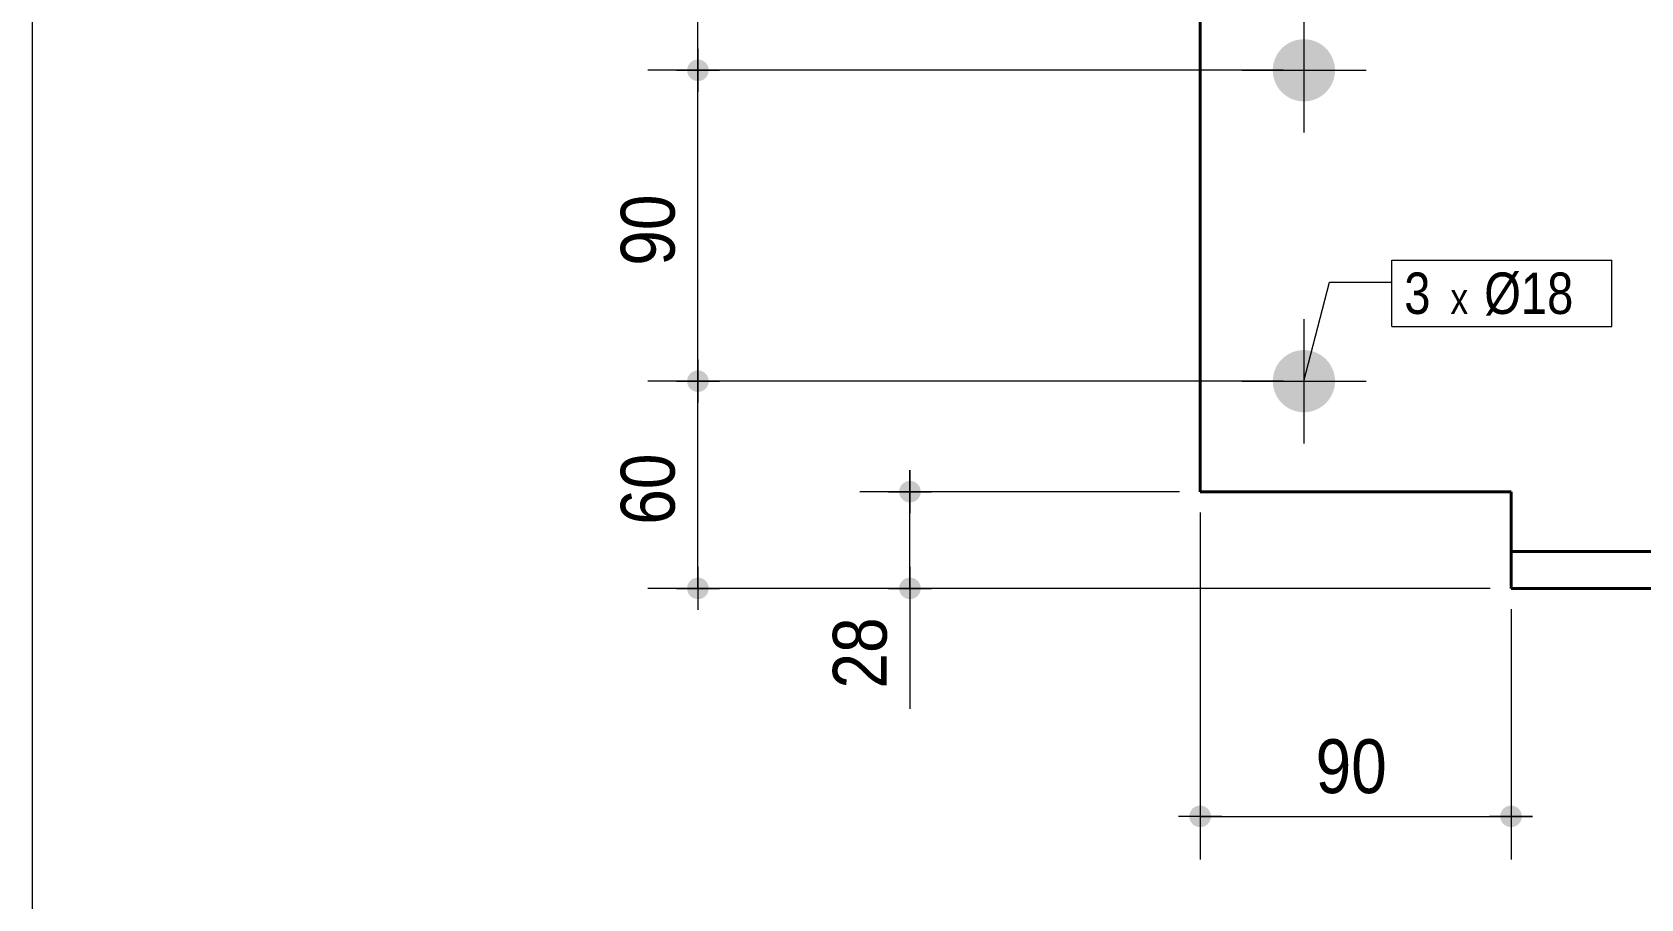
# Model space of a CAD drawing. Header units: millimetres. Extents: x 2 to 287, y 5 to 195.
# Drawn here: x 5 to 82.6, y 74.2 to 116.1 of the extents above; entities that cross this region are included whole.
import ezdxf

# ---------------------------------------------------------------- set-up
doc = ezdxf.new("R2010")
doc.units = ezdxf.units.MM
for name, color, linetype, lineweight in [('Boulon', 7, 'Continuous', 0), ('Cotation', 7, 'Continuous', 0), ('Désignation boulon', 3, 'Continuous', 0), ('Feuille dessin', 5, 'Continuous', 0), ('Piece', 2, 'Continuous', 0)]:
    doc.layers.add(name, color=color, linetype=linetype, lineweight=lineweight)
doc.styles.add('ARIAL', font='ARIAL.TTF')
doc.styles.add('COMIC_SANS_MS', font='COMIC.TTF')

# ---------------------------------------------------------------- blocks, each defined once
blk = doc.blocks.new('*A1')
at = {"layer": 'Boulon'}
for points in [[(64.853, 129.266), (64.855, 129.303), (64.857, 129.34), (64.86, 129.376), (64.864, 129.413), (64.869, 129.449), (64.875, 129.486), (64.882, 129.522), (64.889, 129.558), (64.898, 129.594), (64.907, 129.629), (64.917, 129.665), (64.929, 129.7), (64.941, 129.735), (64.953, 129.769), (64.967, 129.803), (64.982, 129.837), (64.997, 129.871), (65.013, 129.904), (65.03, 129.936), (65.048, 129.969), (65.066, 130), (65.086, 130.032), (65.106, 130.063), (65.126, 130.093), (65.148, 130.123), (65.17, 130.152), (65.193, 130.181), (65.217, 130.209), (65.241, 130.237), (65.266, 130.264), (65.292, 130.29), (65.319, 130.316), (65.345, 130.341), (65.373, 130.365), (65.401, 130.389), (65.43, 130.412), (65.459, 130.434), (65.489, 130.456), (65.519, 130.477), (65.55, 130.497), (65.582, 130.516), (65.613, 130.534), (65.646, 130.552), (65.678, 130.569), (65.711, 130.585), (65.745, 130.601), (65.779, 130.615), (65.813, 130.629), (65.847, 130.642), (65.882, 130.654), (65.917, 130.665), (65.953, 130.675), (65.988, 130.684), (66.024, 130.693), (66.06, 130.701), (66.096, 130.707), (66.133, 130.713), (66.169, 130.718), (66.206, 130.722), (66.242, 130.725), (66.279, 130.728), (66.316, 130.729), (66.353, 130.729), (66.39, 130.729), (66.426, 130.728), (66.463, 130.725), (66.5, 130.722), (66.536, 130.718), (66.573, 130.713), (66.609, 130.707), (66.645, 130.701), (66.681, 130.693), (66.717, 130.684), (66.753, 130.675), (66.788, 130.665), (66.823, 130.654), (66.858, 130.642), (66.893, 130.629), (66.927, 130.615), (66.961, 130.601), (66.994, 130.585), (67.027, 130.569), (67.06, 130.552), (67.092, 130.534), (67.124, 130.516), (67.155, 130.497), (67.186, 130.477), (67.217, 130.456), (67.246, 130.434), (67.276, 130.412), (67.304, 130.389), (67.333, 130.365), (67.36, 130.341), (67.387, 130.316), (67.413, 130.29), (67.439, 130.264), (67.464, 130.237), (67.489, 130.209), (67.512, 130.181), (67.535, 130.152), (67.558, 130.123), (67.579, 130.093), (67.6, 130.063), (67.62, 130.032), (67.639, 130), (67.658, 129.969), (67.676, 129.936), (67.693, 129.904), (67.709, 129.871), (67.724, 129.837), (67.739, 129.803), (67.752, 129.769), (67.765, 129.735), (67.777, 129.7), (67.788, 129.665), (67.798, 129.629), (67.808, 129.594), (67.816, 129.558), (67.824, 129.522), (67.831, 129.486), (67.837, 129.449), (67.842, 129.413), (67.846, 129.376), (67.849, 129.34), (67.851, 129.303), (67.852, 129.266), (67.853, 129.229), (67.852, 129.193), (67.851, 129.156), (67.849, 129.119), (67.846, 129.082), (67.842, 129.046), (67.837, 129.009), (67.831, 128.973), (67.824, 128.937), (67.816, 128.901), (67.808, 128.865), (67.798, 128.829), (67.788, 128.794), (67.777, 128.759), (67.765, 128.724), (67.752, 128.689), (67.739, 128.655), (67.724, 128.621), (67.709, 128.588), (67.693, 128.555), (67.676, 128.522), (67.658, 128.49), (67.639, 128.458), (67.62, 128.427), (67.6, 128.396), (67.579, 128.366), (67.558, 128.336), (67.535, 128.306), (67.512, 128.278), (67.489, 128.25), (67.464, 128.222), (67.439, 128.195), (67.413, 128.169), (67.387, 128.143), (67.36, 128.118), (67.333, 128.094), (67.304, 128.07), (67.276, 128.047), (67.246, 128.025), (67.217, 128.003), (67.186, 127.982), (67.155, 127.962), (67.124, 127.943), (67.092, 127.924), (67.06, 127.906), (67.027, 127.889), (66.994, 127.873), (66.961, 127.858), (66.927, 127.844), (66.893, 127.83), (66.858, 127.817), (66.823, 127.805), (66.788, 127.794), (66.753, 127.784), (66.717, 127.774), (66.681, 127.766), (66.645, 127.758), (66.609, 127.751), (66.573, 127.746), (66.536, 127.741), (66.5, 127.737), (66.463, 127.733), (66.426, 127.731), (66.39, 127.73), (66.353, 127.729), (66.316, 127.73), (66.279, 127.731), (66.242, 127.733), (66.206, 127.737), (66.169, 127.741), (66.133, 127.746), (66.096, 127.751), (66.06, 127.758), (66.024, 127.766), (65.988, 127.774), (65.953, 127.784), (65.917, 127.794), (65.882, 127.805), (65.847, 127.817), (65.813, 127.83), (65.779, 127.844), (65.745, 127.858), (65.711, 127.873), (65.678, 127.889), (65.646, 127.906), (65.613, 127.924), (65.582, 127.943), (65.55, 127.962), (65.519, 127.982), (65.489, 128.003), (65.459, 128.025), (65.43, 128.047), (65.401, 128.07), (65.373, 128.094), (65.345, 128.118), (65.319, 128.143), (65.292, 128.169), (65.266, 128.195), (65.241, 128.222), (65.217, 128.25), (65.193, 128.278), (65.17, 128.306), (65.148, 128.336), (65.126, 128.366), (65.106, 128.396), (65.086, 128.427), (65.066, 128.458), (65.048, 128.49), (65.03, 128.522), (65.013, 128.555), (64.997, 128.588), (64.982, 128.621), (64.967, 128.655), (64.953, 128.689), (64.941, 128.724), (64.929, 128.759), (64.917, 128.794), (64.907, 128.829), (64.898, 128.865), (64.889, 128.901), (64.882, 128.937), (64.875, 128.973), (64.869, 129.009), (64.864, 129.046), (64.86, 129.082), (64.857, 129.119), (64.855, 129.156), (64.853, 129.193), (64.853, 129.229)], [(64.853, 114.266), (64.855, 114.303), (64.857, 114.34), (64.86, 114.376), (64.864, 114.413), (64.869, 114.449), (64.875, 114.486), (64.882, 114.522), (64.889, 114.558), (64.898, 114.594), (64.907, 114.629), (64.917, 114.665), (64.929, 114.7), (64.941, 114.735), (64.953, 114.769), (64.967, 114.803), (64.982, 114.837), (64.997, 114.871), (65.013, 114.904), (65.03, 114.936), (65.048, 114.969), (65.066, 115), (65.086, 115.032), (65.106, 115.063), (65.126, 115.093), (65.148, 115.123), (65.17, 115.152), (65.193, 115.181), (65.217, 115.209), (65.241, 115.237), (65.266, 115.264), (65.292, 115.29), (65.319, 115.316), (65.345, 115.341), (65.373, 115.365), (65.401, 115.389), (65.43, 115.412), (65.459, 115.434), (65.489, 115.456), (65.519, 115.477), (65.55, 115.497), (65.582, 115.516), (65.613, 115.534), (65.646, 115.552), (65.678, 115.569), (65.711, 115.585), (65.745, 115.601), (65.779, 115.615), (65.813, 115.629), (65.847, 115.642), (65.882, 115.654), (65.917, 115.665), (65.953, 115.675), (65.988, 115.684), (66.024, 115.693), (66.06, 115.701), (66.096, 115.707), (66.133, 115.713), (66.169, 115.718), (66.206, 115.722), (66.242, 115.725), (66.279, 115.728), (66.316, 115.729), (66.353, 115.729), (66.39, 115.729), (66.426, 115.728), (66.463, 115.725), (66.5, 115.722), (66.536, 115.718), (66.573, 115.713), (66.609, 115.707), (66.645, 115.701), (66.681, 115.693), (66.717, 115.684), (66.753, 115.675), (66.788, 115.665), (66.823, 115.654), (66.858, 115.642), (66.893, 115.629), (66.927, 115.615), (66.961, 115.601), (66.994, 115.585), (67.027, 115.569), (67.06, 115.552), (67.092, 115.534), (67.124, 115.516), (67.155, 115.497), (67.186, 115.477), (67.217, 115.456), (67.246, 115.434), (67.276, 115.412), (67.304, 115.389), (67.333, 115.365), (67.36, 115.341), (67.387, 115.316), (67.413, 115.29), (67.439, 115.264), (67.464, 115.237), (67.489, 115.209), (67.512, 115.181), (67.535, 115.152), (67.558, 115.123), (67.579, 115.093), (67.6, 115.063), (67.62, 115.032), (67.639, 115), (67.658, 114.969), (67.676, 114.936), (67.693, 114.904), (67.709, 114.871), (67.724, 114.837), (67.739, 114.803), (67.752, 114.769), (67.765, 114.735), (67.777, 114.7), (67.788, 114.665), (67.798, 114.629), (67.808, 114.594), (67.816, 114.558), (67.824, 114.522), (67.831, 114.486), (67.837, 114.449), (67.842, 114.413), (67.846, 114.376), (67.849, 114.34), (67.851, 114.303), (67.852, 114.266), (67.853, 114.229), (67.852, 114.193), (67.851, 114.156), (67.849, 114.119), (67.846, 114.082), (67.842, 114.046), (67.837, 114.009), (67.831, 113.973), (67.824, 113.937), (67.816, 113.901), (67.808, 113.865), (67.798, 113.829), (67.788, 113.794), (67.777, 113.759), (67.765, 113.724), (67.752, 113.689), (67.739, 113.655), (67.724, 113.621), (67.709, 113.588), (67.693, 113.555), (67.676, 113.522), (67.658, 113.49), (67.639, 113.458), (67.62, 113.427), (67.6, 113.396), (67.579, 113.366), (67.558, 113.336), (67.535, 113.306), (67.512, 113.278), (67.489, 113.25), (67.464, 113.222), (67.439, 113.195), (67.413, 113.169), (67.387, 113.143), (67.36, 113.118), (67.333, 113.094), (67.304, 113.07), (67.276, 113.047), (67.246, 113.025), (67.217, 113.003), (67.186, 112.982), (67.155, 112.962), (67.124, 112.943), (67.092, 112.924), (67.06, 112.906), (67.027, 112.889), (66.994, 112.873), (66.961, 112.858), (66.927, 112.844), (66.893, 112.83), (66.858, 112.817), (66.823, 112.805), (66.788, 112.794), (66.753, 112.784), (66.717, 112.774), (66.681, 112.766), (66.645, 112.758), (66.609, 112.751), (66.573, 112.746), (66.536, 112.741), (66.5, 112.737), (66.463, 112.733), (66.426, 112.731), (66.39, 112.73), (66.353, 112.729), (66.316, 112.73), (66.279, 112.731), (66.242, 112.733), (66.206, 112.737), (66.169, 112.741), (66.133, 112.746), (66.096, 112.751), (66.06, 112.758), (66.024, 112.766), (65.988, 112.774), (65.953, 112.784), (65.917, 112.794), (65.882, 112.805), (65.847, 112.817), (65.813, 112.83), (65.779, 112.844), (65.745, 112.858), (65.711, 112.873), (65.678, 112.889), (65.646, 112.906), (65.613, 112.924), (65.582, 112.943), (65.55, 112.962), (65.519, 112.982), (65.489, 113.003), (65.459, 113.025), (65.43, 113.047), (65.401, 113.07), (65.373, 113.094), (65.345, 113.118), (65.319, 113.143), (65.292, 113.169), (65.266, 113.195), (65.241, 113.222), (65.217, 113.25), (65.193, 113.278), (65.17, 113.306), (65.148, 113.336), (65.126, 113.366), (65.106, 113.396), (65.086, 113.427), (65.066, 113.458), (65.048, 113.49), (65.03, 113.522), (65.013, 113.555), (64.997, 113.588), (64.982, 113.621), (64.967, 113.655), (64.953, 113.689), (64.941, 113.724), (64.929, 113.759), (64.917, 113.794), (64.907, 113.829), (64.898, 113.865), (64.889, 113.901), (64.882, 113.937), (64.875, 113.973), (64.869, 114.009), (64.864, 114.046), (64.86, 114.082), (64.857, 114.119), (64.855, 114.156), (64.853, 114.193), (64.853, 114.229)], [(64.853, 99.266), (64.855, 99.303), (64.857, 99.34), (64.86, 99.376), (64.864, 99.413), (64.869, 99.449), (64.875, 99.486), (64.882, 99.522), (64.889, 99.558), (64.898, 99.594), (64.907, 99.629), (64.917, 99.665), (64.929, 99.7), (64.941, 99.735), (64.953, 99.769), (64.967, 99.803), (64.982, 99.837), (64.997, 99.871), (65.013, 99.904), (65.03, 99.936), (65.048, 99.969), (65.066, 100), (65.086, 100.032), (65.106, 100.063), (65.126, 100.093), (65.148, 100.123), (65.17, 100.152), (65.193, 100.181), (65.217, 100.209), (65.241, 100.237), (65.266, 100.264), (65.292, 100.29), (65.319, 100.316), (65.345, 100.341), (65.373, 100.365), (65.401, 100.389), (65.43, 100.412), (65.459, 100.434), (65.489, 100.456), (65.519, 100.477), (65.55, 100.497), (65.582, 100.516), (65.613, 100.534), (65.646, 100.552), (65.678, 100.569), (65.711, 100.585), (65.745, 100.601), (65.779, 100.615), (65.813, 100.629), (65.847, 100.642), (65.882, 100.654), (65.917, 100.665), (65.953, 100.675), (65.988, 100.684), (66.024, 100.693), (66.06, 100.701), (66.096, 100.707), (66.133, 100.713), (66.169, 100.718), (66.206, 100.722), (66.242, 100.725), (66.279, 100.728), (66.316, 100.729), (66.353, 100.729), (66.39, 100.729), (66.426, 100.728), (66.463, 100.725), (66.5, 100.722), (66.536, 100.718), (66.573, 100.713), (66.609, 100.707), (66.645, 100.701), (66.681, 100.693), (66.717, 100.684), (66.753, 100.675), (66.788, 100.665), (66.823, 100.654), (66.858, 100.642), (66.893, 100.629), (66.927, 100.615), (66.961, 100.601), (66.994, 100.585), (67.027, 100.569), (67.06, 100.552), (67.092, 100.534), (67.124, 100.516), (67.155, 100.497), (67.186, 100.477), (67.217, 100.456), (67.246, 100.434), (67.276, 100.412), (67.304, 100.389), (67.333, 100.365), (67.36, 100.341), (67.387, 100.316), (67.413, 100.29), (67.439, 100.264), (67.464, 100.237), (67.489, 100.209), (67.512, 100.181), (67.535, 100.152), (67.558, 100.123), (67.579, 100.093), (67.6, 100.063), (67.62, 100.032), (67.639, 100), (67.658, 99.969), (67.676, 99.936), (67.693, 99.904), (67.709, 99.871), (67.724, 99.837), (67.739, 99.803), (67.752, 99.769), (67.765, 99.735), (67.777, 99.7), (67.788, 99.665), (67.798, 99.629), (67.808, 99.594), (67.816, 99.558), (67.824, 99.522), (67.831, 99.486), (67.837, 99.449), (67.842, 99.413), (67.846, 99.376), (67.849, 99.34), (67.851, 99.303), (67.852, 99.266), (67.853, 99.229), (67.852, 99.193), (67.851, 99.156), (67.849, 99.119), (67.846, 99.082), (67.842, 99.046), (67.837, 99.009), (67.831, 98.973), (67.824, 98.937), (67.816, 98.901), (67.808, 98.865), (67.798, 98.829), (67.788, 98.794), (67.777, 98.759), (67.765, 98.724), (67.752, 98.689), (67.739, 98.655), (67.724, 98.621), (67.709, 98.588), (67.693, 98.555), (67.676, 98.522), (67.658, 98.49), (67.639, 98.458), (67.62, 98.427), (67.6, 98.396), (67.579, 98.366), (67.558, 98.336), (67.535, 98.306), (67.512, 98.278), (67.489, 98.25), (67.464, 98.222), (67.439, 98.195), (67.413, 98.169), (67.387, 98.143), (67.36, 98.118), (67.333, 98.094), (67.304, 98.07), (67.276, 98.047), (67.246, 98.025), (67.217, 98.003), (67.186, 97.982), (67.155, 97.962), (67.124, 97.943), (67.092, 97.924), (67.06, 97.906), (67.027, 97.889), (66.994, 97.873), (66.961, 97.858), (66.927, 97.844), (66.893, 97.83), (66.858, 97.817), (66.823, 97.805), (66.788, 97.794), (66.753, 97.784), (66.717, 97.774), (66.681, 97.766), (66.645, 97.758), (66.609, 97.751), (66.573, 97.746), (66.536, 97.741), (66.5, 97.737), (66.463, 97.733), (66.426, 97.731), (66.39, 97.73), (66.353, 97.729), (66.316, 97.73), (66.279, 97.731), (66.242, 97.733), (66.206, 97.737), (66.169, 97.741), (66.133, 97.746), (66.096, 97.751), (66.06, 97.758), (66.024, 97.766), (65.988, 97.774), (65.953, 97.784), (65.917, 97.794), (65.882, 97.805), (65.847, 97.817), (65.813, 97.83), (65.779, 97.844), (65.745, 97.858), (65.711, 97.873), (65.678, 97.889), (65.646, 97.906), (65.613, 97.924), (65.582, 97.943), (65.55, 97.962), (65.519, 97.982), (65.489, 98.003), (65.459, 98.025), (65.43, 98.047), (65.401, 98.07), (65.373, 98.094), (65.345, 98.118), (65.319, 98.143), (65.292, 98.169), (65.266, 98.195), (65.241, 98.222), (65.217, 98.25), (65.193, 98.278), (65.17, 98.306), (65.148, 98.336), (65.126, 98.366), (65.106, 98.396), (65.086, 98.427), (65.066, 98.458), (65.048, 98.49), (65.03, 98.522), (65.013, 98.555), (64.997, 98.588), (64.982, 98.621), (64.967, 98.655), (64.953, 98.689), (64.941, 98.724), (64.929, 98.759), (64.917, 98.794), (64.907, 98.829), (64.898, 98.865), (64.889, 98.901), (64.882, 98.937), (64.875, 98.973), (64.869, 99.009), (64.864, 99.046), (64.86, 99.082), (64.857, 99.119), (64.855, 99.156), (64.853, 99.193), (64.853, 99.229)]]:
    blk.add_hatch(color=256, dxfattribs=at).paths.add_polyline_path(points, flags=17)
at = {"layer": 'Boulon', "linetype": 'Continuous', "lineweight": 0}
for p, q in [((66.353, 132.229), (66.353, 126.229)), ((63.353, 129.229), (69.353, 129.229)), ((66.353, 117.229), (66.353, 111.229)), ((63.353, 114.229), (69.353, 114.229)), ((66.353, 102.229), (66.353, 96.229)), ((63.353, 99.229), (69.353, 99.229))]:
    blk.add_line(p, q, dxfattribs=at)
blk = doc.blocks.new('*A3')
at = {"layer": 'Piece', "color": 2, "linetype": 'Continuous', "lineweight": 40}
for p, q in [((61.34702, 134.562668), (61.34702, 93.896001)), ((61.34702, 93.896001), (76.347373, 93.896001)), ((76.347373, 91.012668), (76.347373, 93.896001)), ((76.347373, 91.012668), (143.014039, 91.012668)), ((76.347373, 89.229335), (76.347373, 91.012668)), ((143.014039, 89.229335), (76.347373, 89.229335))]:
    blk.add_line(p, q, dxfattribs=at)
blk = doc.blocks.new('*A4')
at = {"layer": 'Feuille dessin', "linetype": 'Continuous', "lineweight": 0}
blk.add_line((5, 195), (5, 5), dxfattribs=at)
blk = doc.blocks.new('*A14')
at = {"layer": 'Cotation'}
for points in [[(61.322, 77.71), (61.296, 77.712), (61.271, 77.715), (61.246, 77.719), (61.221, 77.725), (61.196, 77.732), (61.172, 77.74), (61.148, 77.749), (61.125, 77.759), (61.102, 77.771), (61.08, 77.783), (61.058, 77.797), (61.037, 77.812), (61.017, 77.827), (60.998, 77.844), (60.979, 77.862), (60.962, 77.88), (60.945, 77.899), (60.929, 77.92), (60.915, 77.94), (60.901, 77.962), (60.888, 77.984), (60.877, 78.007), (60.867, 78.03), (60.857, 78.054), (60.849, 78.078), (60.843, 78.103), (60.837, 78.128), (60.833, 78.153), (60.83, 78.178), (60.828, 78.204), (60.827, 78.229), (60.828, 78.255), (60.83, 78.28), (60.833, 78.306), (60.837, 78.331), (60.843, 78.356), (60.849, 78.38), (60.857, 78.405), (60.867, 78.428), (60.877, 78.452), (60.888, 78.474), (60.901, 78.497), (60.915, 78.518), (60.929, 78.539), (60.945, 78.559), (60.962, 78.579), (60.979, 78.597), (60.998, 78.615), (61.017, 78.631), (61.037, 78.647), (61.058, 78.662), (61.08, 78.675), (61.102, 78.688), (61.125, 78.699), (61.148, 78.71), (61.172, 78.719), (61.196, 78.727), (61.221, 78.734), (61.246, 78.739), (61.271, 78.744), (61.296, 78.747), (61.322, 78.749), (61.347, 78.749), (61.373, 78.749), (61.398, 78.747), (61.423, 78.744), (61.448, 78.739), (61.473, 78.734), (61.498, 78.727), (61.522, 78.719), (61.546, 78.71), (61.569, 78.699), (61.592, 78.688), (61.614, 78.675), (61.636, 78.662), (61.657, 78.647), (61.677, 78.631), (61.696, 78.615), (61.715, 78.597), (61.732, 78.579), (61.749, 78.559), (61.765, 78.539), (61.779, 78.518), (61.793, 78.497), (61.806, 78.474), (61.817, 78.452), (61.827, 78.428), (61.837, 78.405), (61.845, 78.38), (61.851, 78.356), (61.857, 78.331), (61.861, 78.306), (61.865, 78.28), (61.866, 78.255), (61.867, 78.229), (61.866, 78.204), (61.865, 78.178), (61.861, 78.153), (61.857, 78.128), (61.851, 78.103), (61.845, 78.078), (61.837, 78.054), (61.827, 78.03), (61.817, 78.007), (61.806, 77.984), (61.793, 77.962), (61.779, 77.94), (61.765, 77.92), (61.749, 77.899), (61.732, 77.88), (61.715, 77.862), (61.696, 77.844), (61.677, 77.827), (61.657, 77.812), (61.636, 77.797), (61.614, 77.783), (61.592, 77.771), (61.569, 77.759), (61.546, 77.749), (61.522, 77.74), (61.498, 77.732), (61.473, 77.725), (61.448, 77.719), (61.423, 77.715), (61.398, 77.712), (61.373, 77.71), (61.347, 77.709)], [(76.322, 77.71), (76.296, 77.712), (76.271, 77.715), (76.246, 77.719), (76.221, 77.725), (76.196, 77.732), (76.172, 77.74), (76.148, 77.749), (76.125, 77.759), (76.102, 77.771), (76.08, 77.783), (76.058, 77.797), (76.038, 77.812), (76.017, 77.827), (75.998, 77.844), (75.98, 77.862), (75.962, 77.88), (75.945, 77.899), (75.93, 77.92), (75.915, 77.94), (75.901, 77.962), (75.889, 77.984), (75.877, 78.007), (75.867, 78.03), (75.858, 78.054), (75.85, 78.078), (75.843, 78.103), (75.837, 78.128), (75.833, 78.153), (75.83, 78.178), (75.828, 78.204), (75.827, 78.229), (75.828, 78.255), (75.83, 78.28), (75.833, 78.306), (75.837, 78.331), (75.843, 78.356), (75.85, 78.38), (75.858, 78.405), (75.867, 78.428), (75.877, 78.452), (75.889, 78.474), (75.901, 78.497), (75.915, 78.518), (75.93, 78.539), (75.945, 78.559), (75.962, 78.579), (75.98, 78.597), (75.998, 78.615), (76.017, 78.631), (76.038, 78.647), (76.058, 78.662), (76.08, 78.675), (76.102, 78.688), (76.125, 78.699), (76.148, 78.71), (76.172, 78.719), (76.196, 78.727), (76.221, 78.734), (76.246, 78.739), (76.271, 78.744), (76.296, 78.747), (76.322, 78.749), (76.347, 78.749), (76.373, 78.749), (76.398, 78.747), (76.424, 78.744), (76.449, 78.739), (76.474, 78.734), (76.498, 78.727), (76.523, 78.719), (76.546, 78.71), (76.57, 78.699), (76.592, 78.688), (76.615, 78.675), (76.636, 78.662), (76.657, 78.647), (76.677, 78.631), (76.697, 78.615), (76.715, 78.597), (76.733, 78.579), (76.749, 78.559), (76.765, 78.539), (76.78, 78.518), (76.793, 78.497), (76.806, 78.474), (76.817, 78.452), (76.828, 78.428), (76.837, 78.405), (76.845, 78.38), (76.852, 78.356), (76.857, 78.331), (76.862, 78.306), (76.865, 78.28), (76.867, 78.255), (76.867, 78.229), (76.867, 78.204), (76.865, 78.178), (76.862, 78.153), (76.857, 78.128), (76.852, 78.103), (76.845, 78.078), (76.837, 78.054), (76.828, 78.03), (76.817, 78.007), (76.806, 77.984), (76.793, 77.962), (76.78, 77.94), (76.765, 77.92), (76.749, 77.899), (76.733, 77.88), (76.715, 77.862), (76.697, 77.844), (76.677, 77.827), (76.657, 77.812), (76.636, 77.797), (76.615, 77.783), (76.592, 77.771), (76.57, 77.759), (76.546, 77.749), (76.523, 77.74), (76.498, 77.732), (76.474, 77.725), (76.449, 77.719), (76.424, 77.715), (76.398, 77.712), (76.373, 77.71), (76.347, 77.709)]]:
    blk.add_hatch(color=256, dxfattribs=at).paths.add_polyline_path(points, flags=17)
at = {"layer": 'Cotation', "linetype": 'Continuous', "lineweight": 0}
for p, q in [((61.347, 92.896), (61.347, 76.149)), ((76.347, 88.229), (76.347, 76.149)), ((61.347, 79.269), (61.347, 77.189)), ((76.347, 79.269), (76.347, 77.189)), ((62.387, 78.229), (60.307, 78.229)), ((61.347, 78.229), (60.307, 78.229)), ((61.347, 78.229), (76.347, 78.229)), ((77.387, 78.229), (75.307, 78.229)), ((76.347, 78.229), (77.387, 78.229))]:
    blk.add_line(p, q, dxfattribs=at)
at = {"layer": 'Cotation'}
for p in [(61.347, 78.229), (76.347, 78.229)]:
    blk.add_point(p, dxfattribs=at)
at = {"layer": 'Cotation', "style": 'ARIAL', "width": 0.85}
blk.add_text('90', height=2.6, dxfattribs=at).set_placement((66.919, 79.349))
blk = doc.blocks.new('*A16')
at = {"layer": 'Cotation'}
for points in [[(47.322, 93.377), (47.296, 93.379), (47.271, 93.382), (47.246, 93.386), (47.221, 93.392), (47.196, 93.398), (47.172, 93.406), (47.148, 93.416), (47.125, 93.426), (47.102, 93.437), (47.08, 93.45), (47.058, 93.464), (47.037, 93.478), (47.017, 93.494), (46.998, 93.511), (46.979, 93.528), (46.962, 93.547), (46.945, 93.566), (46.929, 93.586), (46.915, 93.607), (46.901, 93.629), (46.888, 93.651), (46.877, 93.674), (46.867, 93.697), (46.857, 93.721), (46.849, 93.745), (46.843, 93.77), (46.837, 93.795), (46.833, 93.82), (46.83, 93.845), (46.828, 93.87), (46.827, 93.896), (46.828, 93.922), (46.83, 93.947), (46.833, 93.972), (46.837, 93.997), (46.843, 94.022), (46.849, 94.047), (46.857, 94.071), (46.867, 94.095), (46.877, 94.118), (46.888, 94.141), (46.901, 94.163), (46.915, 94.185), (46.929, 94.206), (46.945, 94.226), (46.962, 94.245), (46.979, 94.264), (46.998, 94.281), (47.017, 94.298), (47.037, 94.314), (47.058, 94.328), (47.08, 94.342), (47.102, 94.355), (47.125, 94.366), (47.148, 94.376), (47.172, 94.386), (47.196, 94.394), (47.221, 94.4), (47.246, 94.406), (47.271, 94.41), (47.296, 94.413), (47.322, 94.415), (47.347, 94.416), (47.373, 94.415), (47.398, 94.413), (47.423, 94.41), (47.448, 94.406), (47.473, 94.4), (47.498, 94.394), (47.522, 94.386), (47.546, 94.376), (47.569, 94.366), (47.592, 94.355), (47.614, 94.342), (47.636, 94.328), (47.657, 94.314), (47.677, 94.298), (47.696, 94.281), (47.715, 94.264), (47.732, 94.245), (47.749, 94.226), (47.765, 94.206), (47.779, 94.185), (47.793, 94.163), (47.806, 94.141), (47.817, 94.118), (47.827, 94.095), (47.837, 94.071), (47.845, 94.047), (47.851, 94.022), (47.857, 93.997), (47.861, 93.972), (47.865, 93.947), (47.866, 93.922), (47.867, 93.896), (47.866, 93.87), (47.865, 93.845), (47.861, 93.82), (47.857, 93.795), (47.851, 93.77), (47.845, 93.745), (47.837, 93.721), (47.827, 93.697), (47.817, 93.674), (47.806, 93.651), (47.793, 93.629), (47.779, 93.607), (47.765, 93.586), (47.749, 93.566), (47.732, 93.547), (47.715, 93.528), (47.696, 93.511), (47.677, 93.494), (47.657, 93.478), (47.636, 93.464), (47.614, 93.45), (47.592, 93.437), (47.569, 93.426), (47.546, 93.416), (47.522, 93.406), (47.498, 93.398), (47.473, 93.392), (47.448, 93.386), (47.423, 93.382), (47.398, 93.379), (47.373, 93.377), (47.347, 93.376)], [(47.322, 88.71), (47.296, 88.712), (47.271, 88.715), (47.246, 88.719), (47.221, 88.725), (47.196, 88.732), (47.172, 88.74), (47.148, 88.749), (47.125, 88.759), (47.102, 88.771), (47.08, 88.783), (47.058, 88.797), (47.037, 88.812), (47.017, 88.827), (46.998, 88.844), (46.979, 88.862), (46.962, 88.88), (46.945, 88.899), (46.929, 88.92), (46.915, 88.94), (46.901, 88.962), (46.888, 88.984), (46.877, 89.007), (46.867, 89.03), (46.857, 89.054), (46.849, 89.078), (46.843, 89.103), (46.837, 89.128), (46.833, 89.153), (46.83, 89.178), (46.828, 89.204), (46.827, 89.229), (46.828, 89.255), (46.83, 89.28), (46.833, 89.306), (46.837, 89.331), (46.843, 89.356), (46.849, 89.38), (46.857, 89.405), (46.867, 89.428), (46.877, 89.452), (46.888, 89.474), (46.901, 89.497), (46.915, 89.518), (46.929, 89.539), (46.945, 89.559), (46.962, 89.579), (46.979, 89.597), (46.998, 89.615), (47.017, 89.631), (47.037, 89.647), (47.058, 89.662), (47.08, 89.675), (47.102, 89.688), (47.125, 89.699), (47.148, 89.71), (47.172, 89.719), (47.196, 89.727), (47.221, 89.734), (47.246, 89.739), (47.271, 89.744), (47.296, 89.747), (47.322, 89.749), (47.347, 89.749), (47.373, 89.749), (47.398, 89.747), (47.423, 89.744), (47.448, 89.739), (47.473, 89.734), (47.498, 89.727), (47.522, 89.719), (47.546, 89.71), (47.569, 89.699), (47.592, 89.688), (47.614, 89.675), (47.636, 89.662), (47.657, 89.647), (47.677, 89.631), (47.696, 89.615), (47.715, 89.597), (47.732, 89.579), (47.749, 89.559), (47.765, 89.539), (47.779, 89.518), (47.793, 89.497), (47.806, 89.474), (47.817, 89.452), (47.827, 89.428), (47.837, 89.405), (47.845, 89.38), (47.851, 89.356), (47.857, 89.331), (47.861, 89.306), (47.865, 89.28), (47.866, 89.255), (47.867, 89.229), (47.866, 89.204), (47.865, 89.178), (47.861, 89.153), (47.857, 89.128), (47.851, 89.103), (47.845, 89.078), (47.837, 89.054), (47.827, 89.03), (47.817, 89.007), (47.806, 88.984), (47.793, 88.962), (47.779, 88.94), (47.765, 88.92), (47.749, 88.899), (47.732, 88.88), (47.715, 88.862), (47.696, 88.844), (47.677, 88.827), (47.657, 88.812), (47.636, 88.797), (47.614, 88.783), (47.592, 88.771), (47.569, 88.759), (47.546, 88.749), (47.522, 88.74), (47.498, 88.732), (47.473, 88.725), (47.448, 88.719), (47.423, 88.715), (47.398, 88.712), (47.373, 88.71), (47.347, 88.709)]]:
    blk.add_hatch(color=256, dxfattribs=at).paths.add_polyline_path(points, flags=17)
at = {"layer": 'Cotation', "linetype": 'Continuous', "lineweight": 0}
for p, q in [((47.347, 94.936), (47.347, 92.856)), ((47.347, 93.896), (47.347, 94.936)), ((60.347, 93.896), (44.927, 93.896)), ((46.307, 93.896), (48.387, 93.896)), ((47.347, 89.229), (47.347, 93.896)), ((47.347, 90.269), (47.347, 88.189)), ((75.347, 89.229), (44.927, 89.229)), ((46.307, 89.229), (48.387, 89.229)), ((47.347, 89.229), (47.347, 83.422)), ((47.347, 89.229), (47.347, 83.422))]:
    blk.add_line(p, q, dxfattribs=at)
at = {"layer": 'Cotation'}
for p in [(47.347, 93.896), (47.347, 89.229)]:
    blk.add_point(p, dxfattribs=at)
at = {"layer": 'Cotation', "style": 'ARIAL', "width": 0.85}
blk.add_text('28', height=2.6, rotation=90.00021, dxfattribs=at).set_placement((46.227, 84.397))
blk = doc.blocks.new('*A20')
at = {"layer": 'Cotation'}
for points in [[(37.093, 98.71), (37.067, 98.712), (37.042, 98.715), (37.017, 98.719), (36.992, 98.725), (36.967, 98.732), (36.943, 98.74), (36.919, 98.749), (36.896, 98.759), (36.873, 98.771), (36.851, 98.783), (36.829, 98.797), (36.808, 98.812), (36.788, 98.827), (36.769, 98.844), (36.75, 98.862), (36.733, 98.88), (36.716, 98.899), (36.7, 98.92), (36.686, 98.94), (36.672, 98.962), (36.66, 98.984), (36.648, 99.007), (36.638, 99.03), (36.629, 99.054), (36.621, 99.078), (36.614, 99.103), (36.608, 99.128), (36.604, 99.153), (36.601, 99.178), (36.599, 99.204), (36.598, 99.229), (36.599, 99.255), (36.601, 99.28), (36.604, 99.306), (36.608, 99.331), (36.614, 99.356), (36.621, 99.38), (36.629, 99.405), (36.638, 99.428), (36.648, 99.452), (36.66, 99.474), (36.672, 99.497), (36.686, 99.518), (36.7, 99.539), (36.716, 99.559), (36.733, 99.579), (36.75, 99.597), (36.769, 99.615), (36.788, 99.631), (36.808, 99.647), (36.829, 99.662), (36.851, 99.675), (36.873, 99.688), (36.896, 99.699), (36.919, 99.71), (36.943, 99.719), (36.967, 99.727), (36.992, 99.734), (37.017, 99.739), (37.042, 99.744), (37.067, 99.747), (37.093, 99.749), (37.118, 99.749), (37.144, 99.749), (37.169, 99.747), (37.194, 99.744), (37.22, 99.739), (37.245, 99.734), (37.269, 99.727), (37.293, 99.719), (37.317, 99.71), (37.34, 99.699), (37.363, 99.688), (37.385, 99.675), (37.407, 99.662), (37.428, 99.647), (37.448, 99.631), (37.467, 99.615), (37.486, 99.597), (37.503, 99.579), (37.52, 99.559), (37.536, 99.539), (37.551, 99.518), (37.564, 99.497), (37.577, 99.474), (37.588, 99.452), (37.599, 99.428), (37.608, 99.405), (37.616, 99.38), (37.623, 99.356), (37.628, 99.331), (37.633, 99.306), (37.636, 99.28), (37.638, 99.255), (37.638, 99.229), (37.638, 99.204), (37.636, 99.178), (37.633, 99.153), (37.628, 99.128), (37.623, 99.103), (37.616, 99.078), (37.608, 99.054), (37.599, 99.03), (37.588, 99.007), (37.577, 98.984), (37.564, 98.962), (37.551, 98.94), (37.536, 98.92), (37.52, 98.899), (37.503, 98.88), (37.486, 98.862), (37.467, 98.844), (37.448, 98.827), (37.428, 98.812), (37.407, 98.797), (37.385, 98.783), (37.363, 98.771), (37.34, 98.759), (37.317, 98.749), (37.293, 98.74), (37.269, 98.732), (37.245, 98.725), (37.22, 98.719), (37.194, 98.715), (37.169, 98.712), (37.144, 98.71), (37.118, 98.709)], [(37.093, 88.71), (37.067, 88.712), (37.042, 88.715), (37.017, 88.719), (36.992, 88.725), (36.967, 88.732), (36.943, 88.74), (36.919, 88.749), (36.896, 88.759), (36.873, 88.771), (36.851, 88.783), (36.829, 88.797), (36.808, 88.812), (36.788, 88.827), (36.769, 88.844), (36.75, 88.862), (36.733, 88.88), (36.716, 88.899), (36.7, 88.92), (36.686, 88.94), (36.672, 88.962), (36.66, 88.984), (36.648, 89.007), (36.638, 89.03), (36.629, 89.054), (36.621, 89.078), (36.614, 89.103), (36.608, 89.128), (36.604, 89.153), (36.601, 89.178), (36.599, 89.204), (36.598, 89.229), (36.599, 89.255), (36.601, 89.28), (36.604, 89.306), (36.608, 89.331), (36.614, 89.356), (36.621, 89.38), (36.629, 89.405), (36.638, 89.428), (36.648, 89.452), (36.66, 89.474), (36.672, 89.497), (36.686, 89.518), (36.7, 89.539), (36.716, 89.559), (36.733, 89.579), (36.75, 89.597), (36.769, 89.615), (36.788, 89.631), (36.808, 89.647), (36.829, 89.662), (36.851, 89.675), (36.873, 89.688), (36.896, 89.699), (36.919, 89.71), (36.943, 89.719), (36.967, 89.727), (36.992, 89.734), (37.017, 89.739), (37.042, 89.744), (37.067, 89.747), (37.093, 89.749), (37.118, 89.749), (37.144, 89.749), (37.169, 89.747), (37.194, 89.744), (37.22, 89.739), (37.245, 89.734), (37.269, 89.727), (37.293, 89.719), (37.317, 89.71), (37.34, 89.699), (37.363, 89.688), (37.385, 89.675), (37.407, 89.662), (37.428, 89.647), (37.448, 89.631), (37.467, 89.615), (37.486, 89.597), (37.503, 89.579), (37.52, 89.559), (37.536, 89.539), (37.551, 89.518), (37.564, 89.497), (37.577, 89.474), (37.588, 89.452), (37.599, 89.428), (37.608, 89.405), (37.616, 89.38), (37.623, 89.356), (37.628, 89.331), (37.633, 89.306), (37.636, 89.28), (37.638, 89.255), (37.638, 89.229), (37.638, 89.204), (37.636, 89.178), (37.633, 89.153), (37.628, 89.128), (37.623, 89.103), (37.616, 89.078), (37.608, 89.054), (37.599, 89.03), (37.588, 89.007), (37.577, 88.984), (37.564, 88.962), (37.551, 88.94), (37.536, 88.92), (37.52, 88.899), (37.503, 88.88), (37.486, 88.862), (37.467, 88.844), (37.448, 88.827), (37.428, 88.812), (37.407, 88.797), (37.385, 88.783), (37.363, 88.771), (37.34, 88.759), (37.317, 88.749), (37.293, 88.74), (37.269, 88.732), (37.245, 88.725), (37.22, 88.719), (37.194, 88.715), (37.169, 88.712), (37.144, 88.71), (37.118, 88.709)]]:
    blk.add_hatch(color=256, dxfattribs=at).paths.add_polyline_path(points, flags=17)
at = {"layer": 'Cotation', "linetype": 'Continuous', "lineweight": 0}
for p, q in [((37.118, 100.269), (37.118, 98.189)), ((37.118, 99.229), (37.118, 100.269)), ((65.351, 99.229), (34.698, 99.229)), ((36.078, 99.229), (38.158, 99.229)), ((37.118, 89.229), (37.118, 99.229)), ((37.118, 90.269), (37.118, 88.189)), ((75.347, 89.229), (34.698, 89.229)), ((36.078, 89.229), (38.158, 89.229)), ((37.118, 89.229), (37.118, 88.189))]:
    blk.add_line(p, q, dxfattribs=at)
at = {"layer": 'Cotation'}
for p in [(37.118, 99.229), (37.118, 89.229)]:
    blk.add_point(p, dxfattribs=at)
at = {"layer": 'Cotation', "style": 'ARIAL', "width": 0.85}
blk.add_text('60', height=2.6, rotation=90.00021, dxfattribs=at).set_placement((35.998, 92.301))
blk = doc.blocks.new('*A21')
at = {"layer": 'Cotation'}
for points in [[(37.093, 113.71), (37.067, 113.712), (37.042, 113.715), (37.017, 113.719), (36.992, 113.725), (36.967, 113.732), (36.943, 113.74), (36.919, 113.749), (36.896, 113.759), (36.873, 113.771), (36.851, 113.783), (36.829, 113.797), (36.808, 113.812), (36.788, 113.827), (36.769, 113.844), (36.75, 113.862), (36.733, 113.88), (36.716, 113.899), (36.7, 113.92), (36.686, 113.94), (36.672, 113.962), (36.66, 113.984), (36.648, 114.007), (36.638, 114.03), (36.629, 114.054), (36.621, 114.078), (36.614, 114.103), (36.608, 114.128), (36.604, 114.153), (36.601, 114.178), (36.599, 114.204), (36.598, 114.229), (36.599, 114.255), (36.601, 114.28), (36.604, 114.306), (36.608, 114.331), (36.614, 114.356), (36.621, 114.38), (36.629, 114.405), (36.638, 114.428), (36.648, 114.452), (36.66, 114.474), (36.672, 114.497), (36.686, 114.518), (36.7, 114.539), (36.716, 114.559), (36.733, 114.579), (36.75, 114.597), (36.769, 114.615), (36.788, 114.631), (36.808, 114.647), (36.829, 114.662), (36.851, 114.675), (36.873, 114.688), (36.896, 114.699), (36.919, 114.71), (36.943, 114.719), (36.967, 114.727), (36.992, 114.734), (37.017, 114.739), (37.042, 114.744), (37.067, 114.747), (37.093, 114.749), (37.118, 114.749), (37.144, 114.749), (37.169, 114.747), (37.194, 114.744), (37.22, 114.739), (37.245, 114.734), (37.269, 114.727), (37.293, 114.719), (37.317, 114.71), (37.34, 114.699), (37.363, 114.688), (37.385, 114.675), (37.407, 114.662), (37.428, 114.647), (37.448, 114.631), (37.467, 114.615), (37.486, 114.597), (37.503, 114.579), (37.52, 114.559), (37.536, 114.539), (37.551, 114.518), (37.564, 114.497), (37.577, 114.474), (37.588, 114.452), (37.599, 114.428), (37.608, 114.405), (37.616, 114.38), (37.623, 114.356), (37.628, 114.331), (37.633, 114.306), (37.636, 114.28), (37.638, 114.255), (37.638, 114.229), (37.638, 114.204), (37.636, 114.178), (37.633, 114.153), (37.628, 114.128), (37.623, 114.103), (37.616, 114.078), (37.608, 114.054), (37.599, 114.03), (37.588, 114.007), (37.577, 113.984), (37.564, 113.962), (37.551, 113.94), (37.536, 113.92), (37.52, 113.899), (37.503, 113.88), (37.486, 113.862), (37.467, 113.844), (37.448, 113.827), (37.428, 113.812), (37.407, 113.797), (37.385, 113.783), (37.363, 113.771), (37.34, 113.759), (37.317, 113.749), (37.293, 113.74), (37.269, 113.732), (37.245, 113.725), (37.22, 113.719), (37.194, 113.715), (37.169, 113.712), (37.144, 113.71), (37.118, 113.709)], [(37.093, 98.71), (37.067, 98.712), (37.042, 98.715), (37.017, 98.719), (36.992, 98.725), (36.967, 98.732), (36.943, 98.74), (36.919, 98.749), (36.896, 98.759), (36.873, 98.771), (36.851, 98.783), (36.829, 98.797), (36.808, 98.812), (36.788, 98.827), (36.769, 98.844), (36.75, 98.862), (36.733, 98.88), (36.716, 98.899), (36.7, 98.92), (36.686, 98.94), (36.672, 98.962), (36.66, 98.984), (36.648, 99.007), (36.638, 99.03), (36.629, 99.054), (36.621, 99.078), (36.614, 99.103), (36.608, 99.128), (36.604, 99.153), (36.601, 99.178), (36.599, 99.204), (36.598, 99.229), (36.599, 99.255), (36.601, 99.28), (36.604, 99.306), (36.608, 99.331), (36.614, 99.356), (36.621, 99.38), (36.629, 99.405), (36.638, 99.428), (36.648, 99.452), (36.66, 99.474), (36.672, 99.497), (36.686, 99.518), (36.7, 99.539), (36.716, 99.559), (36.733, 99.579), (36.75, 99.597), (36.769, 99.615), (36.788, 99.631), (36.808, 99.647), (36.829, 99.662), (36.851, 99.675), (36.873, 99.688), (36.896, 99.699), (36.919, 99.71), (36.943, 99.719), (36.967, 99.727), (36.992, 99.734), (37.017, 99.739), (37.042, 99.744), (37.067, 99.747), (37.093, 99.749), (37.118, 99.749), (37.144, 99.749), (37.169, 99.747), (37.194, 99.744), (37.22, 99.739), (37.245, 99.734), (37.269, 99.727), (37.293, 99.719), (37.317, 99.71), (37.34, 99.699), (37.363, 99.688), (37.385, 99.675), (37.407, 99.662), (37.428, 99.647), (37.448, 99.631), (37.467, 99.615), (37.486, 99.597), (37.503, 99.579), (37.52, 99.559), (37.536, 99.539), (37.551, 99.518), (37.564, 99.497), (37.577, 99.474), (37.588, 99.452), (37.599, 99.428), (37.608, 99.405), (37.616, 99.38), (37.623, 99.356), (37.628, 99.331), (37.633, 99.306), (37.636, 99.28), (37.638, 99.255), (37.638, 99.229), (37.638, 99.204), (37.636, 99.178), (37.633, 99.153), (37.628, 99.128), (37.623, 99.103), (37.616, 99.078), (37.608, 99.054), (37.599, 99.03), (37.588, 99.007), (37.577, 98.984), (37.564, 98.962), (37.551, 98.94), (37.536, 98.92), (37.52, 98.899), (37.503, 98.88), (37.486, 98.862), (37.467, 98.844), (37.448, 98.827), (37.428, 98.812), (37.407, 98.797), (37.385, 98.783), (37.363, 98.771), (37.34, 98.759), (37.317, 98.749), (37.293, 98.74), (37.269, 98.732), (37.245, 98.725), (37.22, 98.719), (37.194, 98.715), (37.169, 98.712), (37.144, 98.71), (37.118, 98.709)]]:
    blk.add_hatch(color=256, dxfattribs=at).paths.add_polyline_path(points, flags=17)
at = {"layer": 'Cotation', "linetype": 'Continuous', "lineweight": 0}
for p, q in [((37.118, 115.269), (37.118, 113.189)), ((37.118, 114.229), (37.118, 115.269)), ((65.351, 114.229), (34.698, 114.229)), ((36.078, 114.229), (38.158, 114.229)), ((37.118, 99.229), (37.118, 114.229)), ((37.118, 100.269), (37.118, 98.189)), ((65.351, 99.229), (34.698, 99.229)), ((36.078, 99.229), (38.158, 99.229)), ((37.118, 99.229), (37.118, 98.189))]:
    blk.add_line(p, q, dxfattribs=at)
at = {"layer": 'Cotation'}
for p in [(37.118, 114.229), (37.118, 99.229)]:
    blk.add_point(p, dxfattribs=at)
at = {"layer": 'Cotation', "style": 'ARIAL', "width": 0.85}
blk.add_text('90', height=2.6, rotation=90.00021, dxfattribs=at).set_placement((35.998, 104.801))
blk = doc.blocks.new('*A22')
at = {"layer": 'Cotation'}
for points in [[(37.093, 128.71), (37.067, 128.712), (37.042, 128.715), (37.017, 128.719), (36.992, 128.725), (36.967, 128.732), (36.943, 128.74), (36.919, 128.749), (36.896, 128.759), (36.873, 128.771), (36.851, 128.783), (36.829, 128.797), (36.808, 128.812), (36.788, 128.827), (36.769, 128.844), (36.75, 128.862), (36.733, 128.88), (36.716, 128.899), (36.7, 128.92), (36.686, 128.94), (36.672, 128.962), (36.66, 128.984), (36.648, 129.007), (36.638, 129.03), (36.629, 129.054), (36.621, 129.078), (36.614, 129.103), (36.608, 129.128), (36.604, 129.153), (36.601, 129.178), (36.599, 129.204), (36.598, 129.229), (36.599, 129.255), (36.601, 129.28), (36.604, 129.306), (36.608, 129.331), (36.614, 129.356), (36.621, 129.38), (36.629, 129.405), (36.638, 129.428), (36.648, 129.452), (36.66, 129.474), (36.672, 129.497), (36.686, 129.518), (36.7, 129.539), (36.716, 129.559), (36.733, 129.579), (36.75, 129.597), (36.769, 129.615), (36.788, 129.631), (36.808, 129.647), (36.829, 129.662), (36.851, 129.675), (36.873, 129.688), (36.896, 129.699), (36.919, 129.71), (36.943, 129.719), (36.967, 129.727), (36.992, 129.734), (37.017, 129.739), (37.042, 129.744), (37.067, 129.747), (37.093, 129.749), (37.118, 129.749), (37.144, 129.749), (37.169, 129.747), (37.194, 129.744), (37.22, 129.739), (37.245, 129.734), (37.269, 129.727), (37.293, 129.719), (37.317, 129.71), (37.34, 129.699), (37.363, 129.688), (37.385, 129.675), (37.407, 129.662), (37.428, 129.647), (37.448, 129.631), (37.467, 129.615), (37.486, 129.597), (37.503, 129.579), (37.52, 129.559), (37.536, 129.539), (37.551, 129.518), (37.564, 129.497), (37.577, 129.474), (37.588, 129.452), (37.599, 129.428), (37.608, 129.405), (37.616, 129.38), (37.623, 129.356), (37.628, 129.331), (37.633, 129.306), (37.636, 129.28), (37.638, 129.255), (37.638, 129.229), (37.638, 129.204), (37.636, 129.178), (37.633, 129.153), (37.628, 129.128), (37.623, 129.103), (37.616, 129.078), (37.608, 129.054), (37.599, 129.03), (37.588, 129.007), (37.577, 128.984), (37.564, 128.962), (37.551, 128.94), (37.536, 128.92), (37.52, 128.899), (37.503, 128.88), (37.486, 128.862), (37.467, 128.844), (37.448, 128.827), (37.428, 128.812), (37.407, 128.797), (37.385, 128.783), (37.363, 128.771), (37.34, 128.759), (37.317, 128.749), (37.293, 128.74), (37.269, 128.732), (37.245, 128.725), (37.22, 128.719), (37.194, 128.715), (37.169, 128.712), (37.144, 128.71), (37.118, 128.709)], [(37.093, 113.71), (37.067, 113.712), (37.042, 113.715), (37.017, 113.719), (36.992, 113.725), (36.967, 113.732), (36.943, 113.74), (36.919, 113.749), (36.896, 113.759), (36.873, 113.771), (36.851, 113.783), (36.829, 113.797), (36.808, 113.812), (36.788, 113.827), (36.769, 113.844), (36.75, 113.862), (36.733, 113.88), (36.716, 113.899), (36.7, 113.92), (36.686, 113.94), (36.672, 113.962), (36.66, 113.984), (36.648, 114.007), (36.638, 114.03), (36.629, 114.054), (36.621, 114.078), (36.614, 114.103), (36.608, 114.128), (36.604, 114.153), (36.601, 114.178), (36.599, 114.204), (36.598, 114.229), (36.599, 114.255), (36.601, 114.28), (36.604, 114.306), (36.608, 114.331), (36.614, 114.356), (36.621, 114.38), (36.629, 114.405), (36.638, 114.428), (36.648, 114.452), (36.66, 114.474), (36.672, 114.497), (36.686, 114.518), (36.7, 114.539), (36.716, 114.559), (36.733, 114.579), (36.75, 114.597), (36.769, 114.615), (36.788, 114.631), (36.808, 114.647), (36.829, 114.662), (36.851, 114.675), (36.873, 114.688), (36.896, 114.699), (36.919, 114.71), (36.943, 114.719), (36.967, 114.727), (36.992, 114.734), (37.017, 114.739), (37.042, 114.744), (37.067, 114.747), (37.093, 114.749), (37.118, 114.749), (37.144, 114.749), (37.169, 114.747), (37.194, 114.744), (37.22, 114.739), (37.245, 114.734), (37.269, 114.727), (37.293, 114.719), (37.317, 114.71), (37.34, 114.699), (37.363, 114.688), (37.385, 114.675), (37.407, 114.662), (37.428, 114.647), (37.448, 114.631), (37.467, 114.615), (37.486, 114.597), (37.503, 114.579), (37.52, 114.559), (37.536, 114.539), (37.551, 114.518), (37.564, 114.497), (37.577, 114.474), (37.588, 114.452), (37.599, 114.428), (37.608, 114.405), (37.616, 114.38), (37.623, 114.356), (37.628, 114.331), (37.633, 114.306), (37.636, 114.28), (37.638, 114.255), (37.638, 114.229), (37.638, 114.204), (37.636, 114.178), (37.633, 114.153), (37.628, 114.128), (37.623, 114.103), (37.616, 114.078), (37.608, 114.054), (37.599, 114.03), (37.588, 114.007), (37.577, 113.984), (37.564, 113.962), (37.551, 113.94), (37.536, 113.92), (37.52, 113.899), (37.503, 113.88), (37.486, 113.862), (37.467, 113.844), (37.448, 113.827), (37.428, 113.812), (37.407, 113.797), (37.385, 113.783), (37.363, 113.771), (37.34, 113.759), (37.317, 113.749), (37.293, 113.74), (37.269, 113.732), (37.245, 113.725), (37.22, 113.719), (37.194, 113.715), (37.169, 113.712), (37.144, 113.71), (37.118, 113.709)]]:
    blk.add_hatch(color=256, dxfattribs=at).paths.add_polyline_path(points, flags=17)
at = {"layer": 'Cotation', "linetype": 'Continuous', "lineweight": 0}
for p, q in [((37.118, 130.269), (37.118, 128.189)), ((37.118, 129.229), (37.118, 130.269)), ((41.107, 129.229), (34.698, 129.229)), ((36.078, 129.229), (38.158, 129.229)), ((37.118, 114.229), (37.118, 129.229)), ((65.351, 129.229), (44.747, 129.229)), ((37.118, 115.269), (37.118, 113.189)), ((65.351, 114.229), (34.698, 114.229)), ((36.078, 114.229), (38.158, 114.229)), ((37.118, 114.229), (37.118, 113.189))]:
    blk.add_line(p, q, dxfattribs=at)
at = {"layer": 'Cotation'}
for p in [(37.118, 129.229), (37.118, 114.229)]:
    blk.add_point(p, dxfattribs=at)
at = {"layer": 'Cotation', "style": 'ARIAL', "width": 0.85}
blk.add_text('90', height=2.6, rotation=90.00021, dxfattribs=at).set_placement((35.998, 119.801))
blk = doc.blocks.new('*A28')
at = {"layer": 'Désignation boulon', "linetype": 'Continuous', "lineweight": 0}
for p, q in [((70.595174, 105.071935), (81.210799, 105.071935)), ((70.595174, 101.871935), (70.595174, 105.071935)), ((81.210799, 101.871935), (81.210799, 105.071935)), ((66.352574, 99.229335), (67.595174, 104.005268)), ((67.595174, 104.005268), (70.595174, 104.005268)), ((70.595174, 101.871935), (81.210799, 101.871935))]:
    blk.add_line(p, q, dxfattribs=at)
at = {"layer": 'Désignation boulon', "style": 'COMIC_SANS_MS', "width": 0.85}
for s, height, p in [('3', 2, (71.195174, 102.471935)), ('Ø18', 2, (75.053768, 102.471935)), ('x', 1.5, (73.423104, 102.471935))]:
    blk.add_text(s, height=height, dxfattribs=at).set_placement(p)

msp = doc.modelspace()

# ---------------------------------------------------------------- block references
at = {"lineweight": 0}
for name in ['*A4', '*A3', '*A1', '*A22', '*A21', '*A28', '*A20', '*A16', '*A14']:
    msp.add_blockref(name, (0, 0), dxfattribs=at)

doc.saveas('drawing.dxf')
